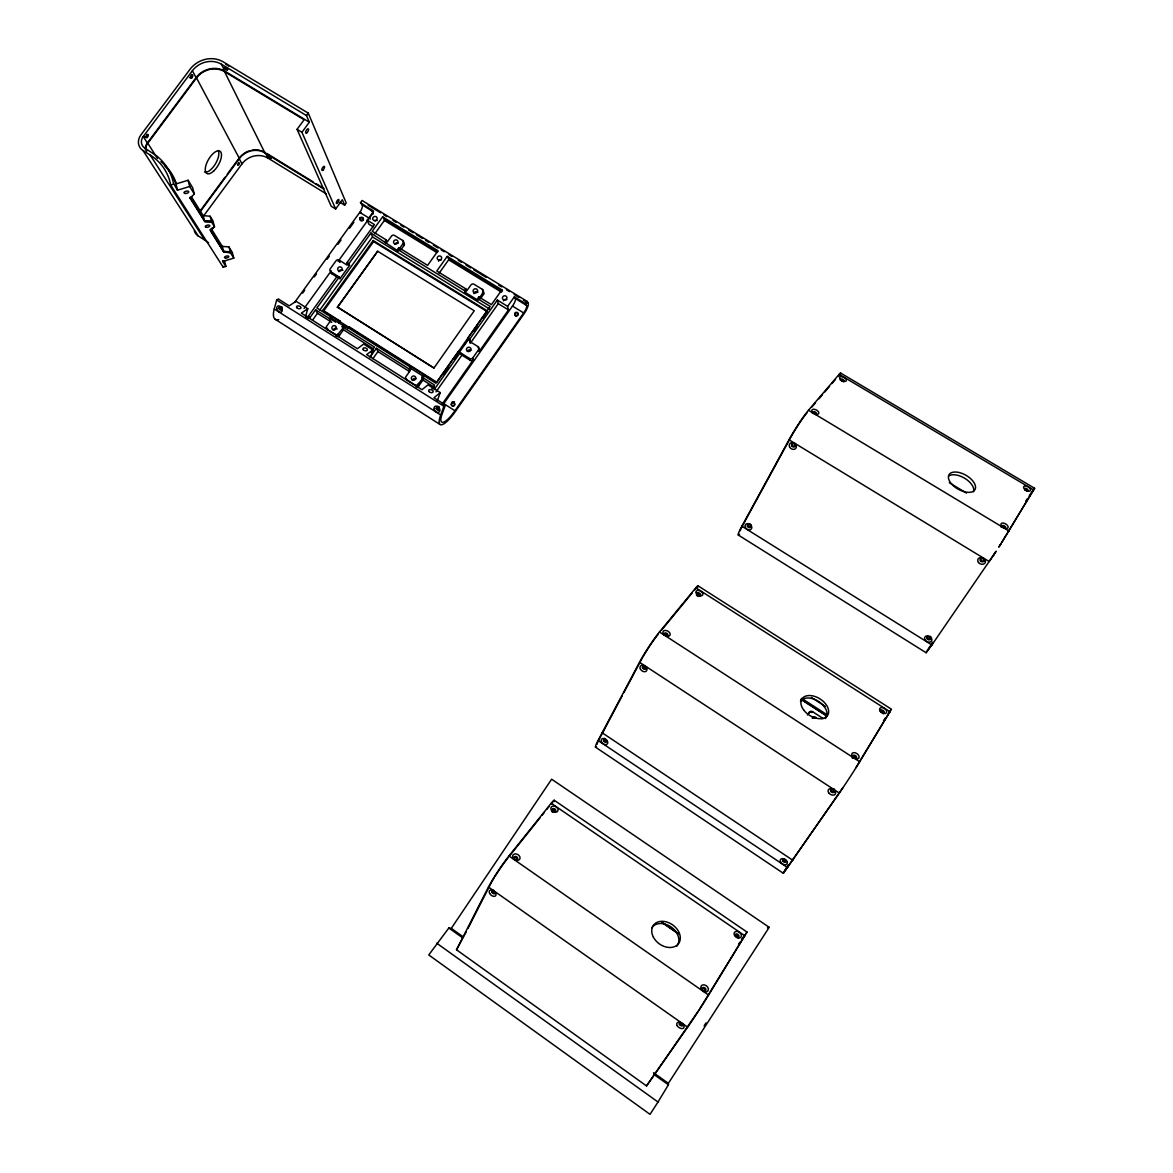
<?xml version="1.0" encoding="UTF-8"?>
<svg xmlns="http://www.w3.org/2000/svg" width="1173" height="1173" viewBox="0 0 1173 1173"><rect width="100%" height="100%" fill="white"/><g stroke="black" fill="none" stroke-linecap="round" stroke-linejoin="round"><path stroke-width="1.5" d="M377.823 251.359L474.259 310.757L433.951 368.029L337.487 307.091L377.735 251.139L337.267 307.546M374.847 233.72L384.407 220.436A5.528 1.877 -59.5 0 0 384.289 219.16L382.618 216.858L372.208 231.286L386.196 239.893L387.325 241.887L391.474 236.125A2.229 2.067 -22.4 0 1 394.553 235.465L402.691 240.465L403.468 242.606A2.229 2.067 -22.1 0 1 404.011 245.494L400.902 249.805M439.098 273.25L448.673 259.776A5.572 1.672 -59.1 0 0 448.629 258.544L447.206 256.388L436.796 271.007L465.857 288.881L466.795 290.801L470.959 284.936A2.258 2.111 -18.7 0 1 474.083 284.277L482.426 289.394L482.968 291.417A2.258 2.111 -18.3 0 1 483.555 294.35L480.446 298.748M738.33 535.064L926.127 652.745L927.843 649.534M278.69 319.613A22.536 8.226 -58.2 0 1 274.247 308.998L276.667 300.039L278.309 298.954L289.203 305.86L296.036 301.256L307.795 308.704L305.567 316.461M840.616 373.043L1034.63 488.305L999.425 546.163M370.404 357.618L372.882 349.935L363.645 344.085L357.384 348.704L301.329 313.132L307.795 308.704M595.488 747.157L783.359 873.313L839.311 793.051A26.173 0.777 -56.8 0 0 859.692 761.761L891.465 709.21L697.964 585.796M554.184 800.235L747.025 932.066L708.58 995.071A26.964 0.792 -57.1 0 1 687.657 1027.196L646.514 1085.934L456.517 949.778L488.467 887.037A26.173 2.581 -56.1 0 1 508.95 855.982L551.178 803.226A12.624 1.217 -56.3 0 1 553.935 801.716M783.359 873.313L783.681 872.419M437.177 401.063L440.242 392.603L427.998 384.847L421.972 389.7L366.665 354.598L372.882 349.935M294.584 302.487L360.331 211.58A6.07 2.155 -59.6 0 0 362.252 205.026L360.492 202.694L362.09 200.48L527.234 301.446L528.143 303.059A9.091 2.287 -58.7 0 1 527.982 306.182L527.63 307.179A9.091 2.287 -58.7 0 1 523.979 313.851L454.215 413.101A23.123 5.997 -57.8 0 1 441.503 424.802A23.123 5.997 -57.8 0 1 440.711 414.993L443.907 406.254L445.403 405.008L433.966 397.75L440.242 392.603M445.403 405.008L441.678 415.271A20.234 5.249 -57.8 0 0 454.01 412.104L524.272 312.121A6.217 1.569 -58.7 0 0 526.736 305.698L525.636 303.734L514.346 296.828L507.616 306.373L508.481 309.936L479.2 351.504L478.628 349.657A2.287 2.155 -19.2 0 0 478.041 346.651L469.669 341.446L469.845 339.012L467.968 337.853L490.167 306.417L477.587 298.675L478.848 296.886L491.443 304.628L501.883 289.848L447.206 256.388M466.297 931.685L456.517 949.778M467.939 928.459L490.079 885.014A22.903 2.258 -56.1 0 1 490.842 883.577M596.573 746.79A24.34 2.287 -56.6 0 1 598.054 740.5L639.505 662.261A25.425 2.507 -56.9 0 1 659.475 631.983L695.809 587.82A12.346 1.173 -57.1 0 1 697.7 587.292M622.218 695.809L598.743 740.119A21.305 2.009 -56.6 0 0 597.116 744.327M623.904 692.613L640.898 660.56A22.258 2.185 -56.9 0 1 641.103 660.179M739.65 534.258A24.003 2.199 -57.4 0 1 741.849 526.208L789.004 439.787A25.234 2.39 -57.7 0 1 808.476 410.257L839.15 374.334A12.317 1.114 -57.8 0 1 840.323 374.568M790.177 438.394L742.23 526.266A20.997 1.921 -57.4 0 0 740.119 530.797M928.767 648.302L927.814 650.179L931.89 644.783M784.092 871.686L787.024 866.744M786.174 868.445L785.074 870.689L840.469 791.13M812.581 711.688A2.507 2.419 28.2 0 0 809.165 712.363L808.696 713.169A2.493 2.405 28.3 0 1 812.097 712.495L812.581 711.688L822.068 717.817A2.507 2.419 29 0 1 822.947 718.77M929.309 647.379L929.969 646.279M658.009 1102.019L668.405 1084.805L668.375 1083.324L769.195 927.315L551.633 779.209L451.297 928.356L448.834 928.004L428.761 954.939L650.033 1114.35L658.009 1102.019L436.679 943.165M787.45 866.275L788.256 864.956M793.93 858.313L792.743 860.234L602.145 732.773L603.523 731.058M646.514 1085.934L699.005 1010.012M855.879 767.685L889.721 711.864L888.635 713.213M931.567 643.669L932.52 642.174M1001.933 542.278L1032.87 490.959L1031.756 492.352M699.68 1008.971L745.251 934.793L744.181 936.113M1001.331 543.231L1000.378 544.683M704.093 1025.906L706.073 1022.841M821.555 718.594L822.068 717.817M1000.54 544.609L999.088 546.662M807.435 714.987L809.165 712.363M998.766 547.161L999.425 546.31M208.53 242.796A48.929 44.75 -32.7 0 0 204.689 240.054L198.252 235.978L143.091 150.613A12.214 10.953 -30.1 0 1 140.789 135.086L190.011 69.31A24.325 21.73 -27.1 0 1 223.237 61.876L308.279 113.151L346.211 202.973L344.627 205.158L342.34 199.762L335.654 208.97L301.93 132.285L309.335 122.212L306.505 115.57L221.462 64.251A21.29 19.017 -27.1 0 0 192.387 70.747L142.52 137.534A9.164 8.211 -30.1 0 0 144.015 147.563L156.537 155.833A57.814 52.067 -32.4 0 1 173.457 183.179L177.46 190.217L189.674 186.492L194.293 194L190.173 198.208L204.762 221.58L211.668 222.225L214.498 226.8L210.466 230.714L223.867 252.151L230.436 252.679L233.794 258.133L222.709 261.491L222.577 260.641M309.335 122.212L224.908 71.201A21.114 18.885 -27.1 0 0 196.052 77.638L146.61 143.956A9.091 8.152 -30.1 0 0 145.54 149.323M335.654 208.97L331.211 206.243L297.062 129.338L304.115 119.749L224.556 71.67A20.513 18.357 -27.1 0 0 196.521 77.931L147.124 144.191A8.475 7.61 -30.1 0 0 146.698 151.112M995.657 552.043L996.126 551.163M993.78 554.858L995.466 552.16M995.789 551.662L994.147 554.301M993.399 555.416L994.147 554.125M993.516 555.078L989.235 561.559L789.004 439.787M993.032 555.958L993.824 554.609M442.822 405.008L513.056 305.244A6.202 1.613 -58.8 0 0 515.49 298.822L514.346 296.828M741.849 526.208L931.89 644.974L992.871 556.031M842.962 787.494L840.733 790.763M1029.264 495.783L1031.082 493.144M1025.657 501.238L1027.46 498.598M932.902 643.317L926.127 652.745M883.518 720.618L885.571 717.641M887.624 714.65L888.181 713.858M888.723 712.861L890.512 710.325M742.23 938.679L744.987 934.705M741.849 939.456L743.697 936.816M1030.788 493.745L1031.302 492.997M1031.829 492.03L1034.63 488.305M738.521 944.236L740.016 942.095M525.636 303.734L527.234 301.446M434.069 389.685L460.153 352.736L458.291 351.577L435.916 383.263L423.35 375.316L422.045 377.149L422.647 378.571L417.955 384.245A2.287 2.155 -24 0 1 414.802 384.905L406.488 379.627A2.273 2.155 -24.5 0 1 405.931 376.621L410.154 370.668L409.069 368.938L376.386 348.264L370.859 356.006A31.642 9.927 -58.2 0 1 369.774 356.695M469.845 339.012L497.337 300.053L507.616 306.373M478.628 349.657L472.822 357.882L473.423 359.715A2.273 2.155 -19.7 0 1 470.27 360.375L469.669 358.542L461.297 353.308L460.652 354.231L460.153 352.736M436.004 391.87L461.927 355.155L461.297 353.308M497.337 300.053L498.261 303.66L470.27 343.322L469.669 341.446M442.104 404.172L473.423 359.715M482.426 289.394A2.273 2.126 -18.3 0 1 482.997 292.341L479.302 298.499L478.848 296.886M416.092 386.899A2.273 2.155 -24 0 0 418.717 385.99L422.925 380.052L422.177 378.278M431.84 389.025L434.611 385.096L422.045 377.149M373.175 240.524L373.615 241.594L323.455 311.212L322.942 310.244L373.175 240.524L487.206 310.816L436.796 382.207L348.997 326.71L347.707 328.513M443.438 374.187L448.673 366.753M453.922 359.334L457.074 354.876M463.364 345.962L468.599 338.528M473.848 331.109L477 326.651M483.291 317.736L487.206 310.816M467.968 337.853L468.452 339.378L458.79 353.058L458.291 351.577M409.069 368.938L410.359 367.105L343.513 324.833L342.223 326.637L343 328.161L338.337 333.748A2.258 2.111 -27.4 0 1 335.229 334.393L327.12 329.246A2.258 2.097 -27.7 0 1 326.607 326.299L330.815 320.449L329.554 318.631L315.596 309.789L310.083 317.428A31.334 11.056 -58.4 0 1 307.854 318.631M477.587 298.675L478.041 300.288L465.08 292.297L464.581 290.669L465.857 288.881M409.7 370.375L410.99 368.557L410.359 367.105M465.08 292.297L466.341 290.508M372.853 358.747L377.955 351.592L376.386 348.264M370.873 352.252L374.554 347.105L342.223 326.637M339.994 321.021L338.704 322.81L340.478 321.974L339.994 321.021L322.942 310.244M306.05 317.487A31.334 11.085 -58.4 0 0 308.279 316.285L337.384 275.963L339.965 278.719L349.583 265.377L348.836 263.705L370.947 233.031L398.263 251.154L397.618 249.453L398.893 247.694L427.617 265.362L438.042 250.773L382.618 216.858M399.069 249.131L403.219 243.354A2.243 2.067 -22.1 0 0 402.691 240.465M337.311 336.607A2.243 2.097 -27.4 0 0 339.32 335.625L343.513 329.789L342.545 327.883M312.473 320.244L317.472 313.294L315.596 309.789M319.818 310.039L372.53 236.931L370.947 233.031M329.554 318.631L330.845 316.827L316.886 307.986L339.173 277.092L330.771 271.681A2.229 2.067 -26 0 1 330.258 268.778L336.035 260.787A2.229 2.067 -25.6 0 1 339.114 260.127L347.149 265.142L347.032 262.576L374.436 224.6L367.237 220.187L373.615 211.36L360.492 202.694M384.935 241.653L386.196 239.893M330.361 320.17L331.651 318.367L330.845 316.827M385.609 243.368L386.87 241.609M745.603 933.84L747.01 932.066M302.605 293.147L304.745 290.186M314.349 276.901L316.49 273.954M327.179 259.189L329.305 256.227M337.853 244.424L341.064 239.996M349.613 228.178L353.879 222.269M304.056 308.514L331.255 270.846A2.229 2.067 -26 0 0 331.768 273.734L337.106 277.077M338.073 261.418L372.794 213.325A5.513 1.921 -59.5 0 0 372.662 212.049L370.947 209.718M338.161 277.605L338.806 276.711M306.505 115.57L308.279 113.151M200.319 210.685L225.025 177.196M227.181 174.293L238.999 158.282A19.179 17.404 -27.1 0 1 239.292 157.886M199.689 212.401L239.424 158.546A18.636 16.906 -27.1 0 1 264.937 152.93L323.675 188.956M203.589 215.949L241.975 163.883A19.047 17.302 -27.1 0 1 268.06 158.164L326.255 193.868M510.255 855.029L539.888 817.992M542.161 815.147L544.448 812.303M546.721 809.443L549.008 806.599M661.748 629.96L692.363 592.732M694.636 589.96L695.134 589.374A9.252 0.88 -57.1 0 1 696.117 588.45M811.907 407.075L815.44 402.926M818.974 398.776L822.508 394.627M824.868 391.87L829.59 386.342M831.95 383.571L835.484 379.436M223.867 252.151L210.26 229.879L212.313 227.914M237.518 164.792C242.371 159.455 236.081 169.88 238.676 162.431M210.26 229.879L214.498 226.8L212.958 220.861L210.128 216.243L203.149 215.612L191.243 196.478M143.091 150.613L150.232 155.071A54.735 49.295 -32.4 0 1 170.496 183.985L170.657 185.011L173.589 184.117M194.293 194L192.709 187.827L188.076 180.261L176.463 183.809A57.976 52.272 -32.4 0 0 160.936 161.683M767.479 927.843L769.195 927.315M170.657 185.011L223.222 267.239L225.846 266.447L225.715 265.597A51.685 47.272 -32.7 0 0 224.38 260.787M223.662 251.345L230.304 251.858L230.436 252.679L223.662 251.345L222.298 246.403L211.741 229.439M222.298 246.403L228.94 246.931L232.298 252.415L233.794 258.133M228.149 68.987L227.298 68.635M271.432 157.402L270.142 156.61M839.15 374.334L1033.721 489.991M949.324 482.763L966.508 493.085M808.476 410.257L1009.088 531.076M297.062 129.338L301.93 132.285M368.175 205.231L380.609 212.826M383.718 214.732L386.811 216.638M393.028 220.436L396.137 222.327M400.799 225.172L403.893 227.078M408.556 229.923L413.219 232.782M416.327 234.673L422.529 238.471M425.638 240.377L428.746 242.268M433.409 245.128L438.072 247.972M441.165 249.864L444.274 251.77M448.936 254.614L452.045 256.52M458.262 260.318L461.356 262.209M466.018 265.069L470.681 267.913M473.789 269.819L486.209 277.414M498.628 285.01L501.736 286.901M506.399 289.76L509.507 291.652M514.17 294.511L518.818 297.356M523.481 300.2L528.143 303.059M362.017 204.732L372.985 211.595A6.07 2.111 -59.5 0 1 372.838 214.322M515.343 298.558L526.604 305.449M384.084 218.882L437.778 251.755M448.467 258.295L501.384 290.684M384.407 220.465L436.473 252.342M448.658 259.82L501.487 292.165M266.799 153.443L313.044 181.8M316.123 183.692L323.836 188.428M359.774 212.386L370.477 218.955M512.498 306.08L523.715 312.942M340.038 202.328L344.627 205.158M373.131 226.785L368.835 224.146L367.237 220.187M498.261 303.66L508.481 309.936M397.618 249.453L464.581 290.669M372.53 236.931L489.566 309.027M373.615 241.594L487.484 311.798M347.032 262.576L348.836 263.705M347.794 264.248L349.583 265.377M468.452 339.378L470.314 340.537M461.927 355.155L470.27 360.375M337.487 307.091L433.951 368.029M324.994 312.194L358.703 333.499M361.783 335.449L403.307 361.695M406.386 363.645L430.99 379.202M331.651 318.367L346.211 327.56M410.99 368.557L423.937 376.738L423.35 375.316M332.604 320.258L335.683 322.208M317.472 313.294L331.812 322.37M343.513 329.789L373.175 348.557M377.955 351.592L409.436 371.518M422.925 380.052L434.435 387.339M308.279 316.285L310.083 317.428M443.79 403.659L454.977 410.755M276.667 300.039L443.907 406.254M274.247 308.998L440.711 414.993M275.01 319.159L439.948 424.421M695.809 587.82L890.028 711.776M696.454 592.512L700.633 595.18M880.293 709.973L883.225 711.85M811.467 697.48L825.323 706.395M801.599 698.346L827.508 715.031M801.1 699.284L826.921 715.926M801.027 699.416L826.833 716.058M659.475 631.983L859.692 761.761M639.505 662.261L839.311 793.051M598.054 740.5L787.655 867.595M551.178 803.226L744.899 935.805M662.848 922.916L677.906 933.327M661.836 922.374L678.419 933.84M508.95 855.982L708.58 995.071M488.467 887.037L687.657 1027.196M226.844 68.327L225.846 67.448M451.297 928.356L463.188 936.846M653.508 1072.709L668.375 1083.324M448.834 928.004L462.191 937.535M653.581 1074.204L668.405 1084.805M372.765 211.301L371.269 209.278M144.968 148.253L146.596 150.789M150.232 155.071L204.689 240.054M147.783 143.179L157.49 158.502M222.709 261.491L225.846 266.447M143.223 136.479L147.299 142.901M196.521 77.931L239.424 158.546M192.387 70.747L196.052 77.638M238.999 158.282L241.975 163.883M335.229 334.393L336.226 336.284M338.337 333.748L339.32 335.625M348.997 326.71L349.481 327.663M221.462 64.251L224.908 71.201M268.06 158.164L265.259 152.505A19.179 17.404 -27.1 0 0 264.028 151.816M224.556 71.67L264.937 152.93M330.771 271.681L331.768 273.734M339.173 277.092L339.965 278.719M501.883 289.848L502.513 291.197M339.114 260.127L340.082 262.224A2.229 2.053 -25.6 0 0 339.584 261.99M417.955 384.245L418.717 385.99M398.893 247.694L399.524 249.409M403.219 243.354L404.011 245.494M478.041 346.651L478.613 348.528A2.273 2.141 -19.2 0 1 479.2 351.504M228.94 246.931L230.304 251.858M210.128 216.243L211.668 222.225M482.997 292.341L483.555 294.35M203.149 215.612L204.762 221.58L211.536 221.36L204.557 220.729L189.953 197.343L190.173 198.208M188.076 180.261L189.674 186.492M223.075 266.315L223.222 267.239M177.46 190.217L177.328 189.293A57.36 51.715 -32.4 0 0 164.587 165.745M147.124 134.367A1.833 0.865 -60 0 1 146.214 136.435A1.833 0.865 -60 0 1 144.865 136.786M191.463 74.471A1.833 0.85 -61.3 0 1 190.979 76.597A1.833 0.85 -61.3 0 1 189.469 77.447M198.252 235.978A10.938 9.956 -30.3 0 1 194.351 230.89M225.773 64.339A3.754 0.938 38.6 0 1 227.166 65.072M228.105 65.747A3.754 0.938 38.6 0 1 228.72 66.231M218.281 150.569A12.962 5.66 -59.8 0 1 215.011 164.543A12.962 5.66 -59.8 0 1 204.601 172.05M239.908 157.123A19.179 17.404 -27.1 0 1 240.23 156.757M240.92 156.038A19.179 17.404 -27.1 0 1 241.638 155.349M242.386 154.689A19.179 17.404 -27.1 0 1 242.767 154.381M243.573 153.78A19.179 17.404 -27.1 0 1 246.579 151.991M247.034 151.772A19.179 17.404 -27.1 0 1 249.834 150.716M251.77 150.247A19.179 17.404 -27.1 0 1 260.025 150.364M261.403 150.745A19.179 17.404 -27.1 0 1 263.177 151.42M361.005 212.357A8.856 3.152 -59.6 0 1 360.287 213.413M452.118 401.899A3.416 3.24 -21.9 0 1 452.807 401.723M453.878 401.723A3.416 3.24 -21.9 0 1 454.552 401.899M363.029 220.319A1.657 1.525 -23.6 0 1 360.302 220.099A1.657 1.525 -23.6 0 1 361.783 217.826A1.657 1.525 -23.6 0 1 363.293 219.894M359.568 217.987A3.314 3.05 -23.6 0 1 360.067 217.533M327.311 330.082A2.243 2.097 -27.7 0 1 327.634 328.205M333.279 330.331A2.243 2.097 -27.4 0 1 337.194 328.983M394.802 244.336A2.229 2.067 -22.3 0 1 398.146 243.178M473.936 293.631A2.258 2.111 -18.6 0 1 477.88 292.268M406.327 379.466A2.273 2.141 -24.5 0 1 406.459 378.908M412.397 380.507A2.273 2.141 -24.1 0 1 415.931 378.791M472.822 357.882A2.287 2.155 -19.7 0 1 469.669 358.542M467.441 351.343A2.273 2.141 -19.8 0 1 470.857 350.17M339.041 271.784A2.229 2.067 -25.6 0 1 342.003 269.863L342.501 270.083A2.229 2.067 -25.6 0 1 342.927 270.435M439.318 409.509A1.745 1.305 50.5 0 1 437.324 408.688A1.745 1.305 50.5 0 1 437.338 406.664A1.745 1.305 50.5 0 1 439.332 407.06M282.136 309.408A1.73 1.232 55.9 0 1 279.98 306.754M281.652 306.754A1.73 1.232 55.9 0 1 282.136 307.267M375.081 220.979A2.214 2.053 -23 0 1 377.251 220.509M438.555 261.227A2.243 2.082 -20.3 0 1 441.4 259.849M503.422 300.875A2.273 2.126 -16.9 0 1 506.824 299.702M800.441 701.263A15.22 9.765 32.3 0 1 819.253 701.879A15.22 9.765 32.3 0 1 825.381 718.58M852.712 758.359A2.038 1.305 34 0 1 853.314 756.218A2.038 1.305 34 0 1 855.879 758.345M880.38 711.219A1.979 1.232 33.3 0 1 882.814 711.82A1.979 1.232 33.3 0 1 883.254 713.814M834.619 791.189A2.038 1.452 31.9 0 1 832.097 791.086A2.038 1.452 31.9 0 1 831.305 788.842M834.003 788.886A2.038 1.452 31.9 0 1 834.575 789.473M641.323 659.783A22.258 2.185 -56.9 0 1 642.232 658.126M642.731 657.261A22.258 2.185 -56.9 0 1 645.795 652.129M646.088 651.631A22.258 2.185 -56.9 0 1 647.965 648.684M648.288 648.185A22.258 2.185 -56.9 0 1 652.818 641.455M653.141 641.015A22.258 2.185 -56.9 0 1 656.191 636.836M656.469 636.47A22.258 2.185 -56.9 0 1 658.346 634.094M646.558 666.88A1.935 1.408 38.9 0 1 644.725 668.273A1.935 1.408 38.9 0 1 643.244 665.707M696.615 595.283A1.877 1.188 28 0 1 698.463 594.066A1.877 1.188 28 0 1 699.621 596.441M697.994 596.456A1.877 1.188 28 0 1 697.305 596.089M663.654 635.194A1.935 1.276 28.1 0 1 665.619 634.153A1.935 1.276 28.1 0 1 667.129 636.396M812.244 717.949A2.507 2.419 28.9 0 1 816.54 718.228M812.508 718.213A2.493 2.405 29 0 1 814.986 718.389M786.526 860.953A1.95 1.334 33.2 0 1 783.212 859.223M606.984 741.233A1.862 1.29 39.1 0 1 604.638 740.456A1.862 1.29 39.1 0 1 604.667 738.418M651.895 927.682A15.528 11.583 36.2 0 1 671.674 927.403A15.528 11.583 36.2 0 1 676.674 946.332M701.997 988.619A2.082 1.554 38.9 0 1 704.753 989.352A2.082 1.554 38.9 0 1 704.592 991.786M734.855 935.394A2.009 1.452 37.4 0 1 737.362 935.35A2.009 1.452 37.4 0 1 738.081 937.784M683.331 1024.542A2.082 1.276 35.3 0 1 681.088 1024.205A2.082 1.276 35.3 0 1 679.988 1022.211M491.252 882.8A22.903 2.258 -56.1 0 1 493.217 879.398M493.481 878.944A22.903 2.258 -56.1 0 1 494.332 877.536M494.918 876.583A22.903 2.258 -56.1 0 1 496.795 873.636M497.117 873.123A22.903 2.258 -56.1 0 1 499.111 870.102M499.449 869.604A22.903 2.258 -56.1 0 1 501.501 866.612M501.839 866.129A22.903 2.258 -56.1 0 1 504.874 861.92M505.196 861.495A22.903 2.258 -56.1 0 1 507.982 857.874M551.237 803.886A9.472 0.909 -56.3 0 1 551.999 803.109M552.263 802.919A9.472 0.909 -56.3 0 1 552.542 802.948M495.578 892.594A1.979 1.232 40.2 0 1 493.188 891.876A1.979 1.232 40.2 0 1 492.88 889.75M551.896 810A1.906 1.422 29.4 0 1 554.433 810.015A1.906 1.422 29.4 0 1 554.932 812.259M552.747 812.303A1.906 1.422 29.4 0 1 551.911 811.496M513.554 859.193A1.965 1.51 29.7 0 1 515.739 857.58A1.965 1.51 29.7 0 1 516.721 860.41M948.649 475.989A14.941 8.006 29.9 0 1 965.32 478.657A14.941 8.006 29.9 0 1 973.443 491.824M930.732 638.567A1.921 1.481 28.5 0 1 928.283 638.596A1.921 1.481 28.5 0 1 927.579 636.411M930.204 636.309A1.921 1.481 28.5 0 1 930.746 636.866M1001.214 527.322A1.994 1.07 31 0 1 1002.827 526.75A1.994 1.07 31 0 1 1004.777 528.451M1024.674 489.493A1.935 1.012 30.6 0 1 1027.152 490.959M984.264 558.891A2.009 1.613 25.8 0 1 983.37 560.987A2.009 1.613 25.8 0 1 980.775 559.829A2.009 1.613 25.8 0 1 981.669 557.732M982.857 557.776A2.009 1.613 25.8 0 1 983.604 558.143M790.411 437.969A22.082 2.082 -57.7 0 1 796.951 427.031M797.259 426.532A22.082 2.082 -57.7 0 1 799.473 423.145M799.795 422.676A22.082 2.082 -57.7 0 1 801.643 419.963M801.951 419.523A22.082 2.082 -57.7 0 1 805.323 414.919M805.572 414.597A22.082 2.082 -57.7 0 1 807.185 412.603M838.578 375.888A9.223 0.836 -57.8 0 1 839.032 375.976M795.426 443.922A1.906 1.569 36.8 0 1 794.429 446.312A1.906 1.569 36.8 0 1 792.186 444.171A1.906 1.569 36.8 0 1 794.722 443.247M840.396 380.243A1.847 0.982 27 0 1 842.17 380.521A1.847 0.982 27 0 1 843.387 381.811M812.303 413.321A1.906 1.041 27.1 0 1 814.179 413.028A1.906 1.041 27.1 0 1 815.792 414.67M751.087 524.874A1.818 1.437 37.3 0 1 750.016 526.926A1.818 1.437 37.3 0 1 747.934 524.918A1.818 1.437 37.3 0 1 750.148 523.979M271.007 158.443L268.338 156.508L271.007 158.443M224.468 67.858L227.415 70.175L224.498 67.814M213.97 170.745A12.962 5.645 -59.8 0 0 220.113 151.258A12.962 5.645 -59.8 0 0 206.052 164.938A12.962 5.645 -59.8 0 0 213.97 170.745M147.329 137.329A1.833 0.865 -59.9 0 0 148.121 134.543A1.833 0.865 -59.9 0 0 146.082 136.479A1.833 0.865 -59.9 0 0 147.329 137.329M191.756 77.887A1.833 0.85 -61.2 0 0 192.577 75.072A1.833 0.85 -61.2 0 0 190.583 76.949A1.833 0.85 -61.2 0 0 191.756 77.887M185.173 193.472A2.449 1.129 -12.7 0 0 188.765 191.859A2.449 1.129 -12.7 0 0 185.173 191.492A2.449 1.129 -12.7 0 0 185.173 193.472M206.389 227.313A2.331 1.026 -13.1 0 0 209.835 225.788A2.331 1.026 -13.1 0 0 206.433 225.48A2.331 1.026 -13.1 0 0 206.389 227.313M225.524 258.045A2.229 0.953 -13.4 0 0 228.838 256.594A2.229 0.953 -13.4 0 0 225.597 256.359A2.229 0.953 -13.4 0 0 225.524 258.045M306.959 132.74A2.463 0.982 -60.6 0 0 308.455 128.957A2.463 0.982 -60.6 0 0 305.904 131.215A2.463 0.982 -60.6 0 0 306.959 132.74M323.015 170.041A2.346 0.894 -60.1 0 0 324.452 166.478A2.346 0.894 -60.1 0 0 322.047 168.677A2.346 0.894 -60.1 0 0 323.015 170.041M337.457 203.032A2.243 0.821 -59.6 0 0 338.85 199.645A2.243 0.821 -59.6 0 0 336.548 201.785A2.243 0.821 -59.6 0 0 337.457 203.032M452.763 406.166A1.716 1.628 -21.9 0 0 454.684 403.952A1.716 1.628 -21.9 0 0 451.796 403.527A1.716 1.628 -21.9 0 0 452.763 406.166M516.017 315.948A1.701 1.598 -16.3 0 0 518.129 313.968A1.701 1.598 -16.3 0 0 515.328 313.279A1.701 1.598 -16.3 0 0 516.017 315.948M434.098 409.318A3.504 2.61 50.5 0 0 439.171 411.972A3.504 2.61 50.5 0 0 437.602 406.488A3.504 2.61 50.5 0 0 434.098 409.318M436.239 408.688A1.745 1.305 50.5 0 0 438.775 410.022A1.745 1.305 50.5 0 0 437.998 407.28A1.745 1.305 50.5 0 0 436.239 408.688M276.74 308.587A3.46 2.449 55.9 0 0 281.271 312.047A3.46 2.449 55.9 0 0 280.523 306.622A3.46 2.449 55.9 0 0 276.74 308.587M278.91 308.323A1.73 1.232 55.9 0 0 281.183 310.039A1.73 1.232 55.9 0 0 280.802 307.326A1.73 1.232 55.9 0 0 278.91 308.323M394.978 243.955A2.243 2.067 -22.4 0 0 397.926 241.491A2.243 2.067 -22.4 0 0 394.333 240.421A2.243 2.067 -22.4 0 0 394.978 243.955M474.625 292.927A2.273 2.111 -18.6 0 0 477.587 290.42A2.273 2.111 -18.6 0 0 473.907 289.32A2.273 2.111 -18.6 0 0 474.625 292.927M333.865 329.906A2.258 2.097 -27.4 0 0 336.108 326.783A2.258 2.097 -27.4 0 0 332.282 326.622A2.258 2.097 -27.4 0 0 333.865 329.906M412.793 380.213A2.287 2.155 -24.1 0 0 415.785 377.662A2.287 2.155 -24.1 0 0 412.119 376.533A2.287 2.155 -24.1 0 0 412.793 380.213M467.968 351.46A2.287 2.155 -19.8 0 0 470.959 348.924A2.287 2.155 -19.8 0 0 467.265 347.794A2.287 2.155 -19.8 0 0 467.968 351.46M339.085 270.992A2.229 2.067 -25.6 0 0 342.047 268.514A2.229 2.067 -25.6 0 0 338.469 267.444A2.229 2.067 -25.6 0 0 339.085 270.992M515.9 315.434A1.701 1.598 -16.3 0 0 518.011 313.455A1.701 1.598 -16.3 0 0 515.211 312.766A1.701 1.598 -16.3 0 0 515.9 315.434M452.602 405.726A1.716 1.628 -21.9 0 0 454.523 403.512A1.716 1.628 -21.9 0 0 451.634 403.087A1.716 1.628 -21.9 0 0 452.602 405.726M361.24 220.333A1.657 1.525 -23.6 0 0 363.117 218.222A1.657 1.525 -23.6 0 0 360.331 217.841A1.657 1.525 -23.6 0 0 361.24 220.333M297.268 308.074A2.287 1.349 16.7 0 0 300.918 308.015A2.287 1.349 16.7 0 0 298.03 305.874A2.287 1.349 16.7 0 0 297.268 308.074M363.322 349.774A2.302 1.378 18.3 0 0 367.178 350.331A2.302 1.378 18.3 0 0 364.95 347.868A2.302 1.378 18.3 0 0 363.322 349.774M429.098 391.606A2.331 1.408 19.9 0 0 432.954 392.149A2.331 1.408 19.9 0 0 430.638 389.597A2.331 1.408 19.9 0 0 429.098 391.606M374.158 220.524A2.229 2.053 -23 0 0 377.105 218.061A2.229 2.053 -23 0 0 373.513 217.005A2.229 2.053 -23 0 0 374.158 220.524M438.673 260.083A2.258 2.097 -20.3 0 0 441.635 257.591A2.258 2.097 -20.3 0 0 437.984 256.506A2.258 2.097 -20.3 0 0 438.673 260.083M503.921 299.936A2.273 2.141 -16.9 0 0 506.897 297.414A2.273 2.141 -16.9 0 0 503.202 296.314A2.273 2.141 -16.9 0 0 503.921 299.936M880.982 711.732A1.979 1.232 33.3 0 0 884.061 712.671A1.979 1.232 33.3 0 0 882.389 710.12A1.979 1.232 33.3 0 0 880.982 711.732M880.146 710.985A3.944 2.463 33.2 0 0 886.319 712.876A3.944 2.463 33.2 0 0 882.961 707.759A3.944 2.463 33.2 0 0 880.146 710.985M853.196 756.996A2.038 1.305 34 0 0 856.393 757.949A2.038 1.305 34 0 0 854.692 755.265A2.038 1.305 34 0 0 853.196 756.996M852.302 756.277A4.076 2.625 33.9 0 0 858.695 758.198A4.076 2.625 33.9 0 0 855.278 752.817A4.076 2.625 33.9 0 0 852.302 756.277M697.48 594.608A1.877 1.188 28 0 0 700.472 595.078A1.877 1.188 28 0 0 698.507 592.82A1.877 1.188 28 0 0 697.48 594.608M696.703 594.051A3.768 2.39 28 0 0 702.671 594.975A3.768 2.39 28 0 0 698.741 590.474A3.768 2.39 28 0 0 696.703 594.051M664.636 634.828A1.935 1.276 28.1 0 0 667.73 635.297A1.935 1.276 28.1 0 0 665.736 632.936A1.935 1.276 28.1 0 0 664.636 634.828M663.771 634.3A3.886 2.537 28.1 0 0 669.974 635.209A3.886 2.537 28.1 0 0 665.985 630.488A3.886 2.537 28.1 0 0 663.771 634.3M828.71 792.816A4.091 2.903 31.9 0 0 835.264 794.106A4.091 2.903 31.9 0 0 831.569 788.681A4.091 2.903 31.9 0 0 828.71 792.816M830.836 791.423A2.038 1.452 31.9 0 0 834.106 792.068A2.038 1.452 31.9 0 0 832.258 789.356A2.038 1.452 31.9 0 0 830.836 791.423M640.326 668.889A3.886 2.815 39 0 0 646.367 671.059A3.886 2.815 39 0 0 643.757 665.428A3.886 2.815 39 0 0 640.326 668.889M642.569 667.862A1.935 1.408 39 0 0 645.59 668.947A1.935 1.408 39 0 0 644.285 666.132A1.935 1.408 39 0 0 642.569 667.862M803.754 710.09A15.249 9.751 32.3 0 0 827.625 715.31A15.249 9.751 32.3 0 0 812.962 695.926A15.249 9.751 32.3 0 0 803.754 710.09M780.881 862.492A3.915 2.654 33.2 0 0 787.054 863.856A3.915 2.654 33.2 0 0 783.505 858.695A3.915 2.654 33.2 0 0 780.881 862.492M782.919 861.158A1.95 1.334 33.2 0 0 785.998 861.847A1.95 1.334 33.2 0 0 784.224 859.266A1.95 1.334 33.2 0 0 782.919 861.158M601.485 741.864A3.724 2.581 39.2 0 0 607.218 744.049A3.724 2.581 39.2 0 0 604.682 738.726A3.724 2.581 39.2 0 0 601.485 741.864M603.626 740.881A1.862 1.29 39.2 0 0 606.5 741.966A1.862 1.29 39.2 0 0 605.224 739.313A1.862 1.29 39.2 0 0 603.626 740.881M735.559 935.937A2.009 1.452 37.4 0 0 738.726 936.86A2.009 1.452 37.4 0 0 737.187 934.001A2.009 1.452 37.4 0 0 735.559 935.937M734.562 935.424A4.032 2.918 37.4 0 0 740.896 937.256A4.032 2.918 37.4 0 0 737.788 931.538A4.032 2.918 37.4 0 0 734.562 935.424M702.348 989.616A2.082 1.554 38.8 0 0 705.633 990.555A2.082 1.554 38.8 0 0 704.064 987.534A2.082 1.554 38.8 0 0 702.348 989.616M701.278 989.132A4.164 3.108 38.8 0 0 707.832 991.024A4.164 3.108 38.8 0 0 704.709 984.983A4.164 3.108 38.8 0 0 701.278 989.132M552.527 810.675A1.906 1.422 29.4 0 0 555.635 811.056A1.906 1.422 29.4 0 0 553.773 808.564A1.906 1.422 29.4 0 0 552.527 810.675M551.559 810.352A3.827 2.83 29.4 0 0 557.776 811.1A3.827 2.83 29.4 0 0 554.037 806.115A3.827 2.83 29.4 0 0 551.559 810.352M514.331 858.709A1.979 1.51 29.6 0 0 517.542 859.076A1.979 1.51 29.6 0 0 515.651 856.451A1.979 1.51 29.6 0 0 514.331 858.709M513.275 858.431A3.944 3.02 29.6 0 0 519.727 859.164A3.944 3.02 29.6 0 0 515.944 853.929A3.944 3.02 29.6 0 0 513.275 858.431M677.232 1025.701A4.164 2.551 35.4 0 0 683.654 1028.032A4.164 2.551 35.4 0 0 680.355 1022.533A4.164 2.551 35.4 0 0 677.232 1025.701M679.49 1024.469A2.082 1.276 35.4 0 0 682.701 1025.642A2.082 1.276 35.4 0 0 681.058 1022.885A2.082 1.276 35.4 0 0 679.49 1024.469M489.61 893.327A3.959 2.463 40.3 0 0 495.534 895.879A3.959 2.463 40.3 0 0 492.719 890.38A3.959 2.463 40.3 0 0 489.61 893.327M491.898 892.286A1.979 1.232 40.2 0 0 494.845 893.562A1.979 1.232 40.2 0 0 493.437 890.82A1.979 1.232 40.2 0 0 491.898 892.286M653.361 937.095A15.542 11.583 36.1 0 0 678.097 944.162A15.542 11.583 36.1 0 0 666.587 921.949A15.542 11.583 36.1 0 0 653.361 937.095M1025.07 489.903A1.935 1.012 30.6 0 0 1028.017 490.637A1.935 1.012 30.6 0 0 1025.964 488.408A1.935 1.012 30.6 0 0 1025.07 489.903M1024.513 489.082A3.886 2.023 30.6 0 0 1030.422 490.549A3.886 2.023 30.6 0 0 1026.316 486.091A3.886 2.023 30.6 0 0 1024.513 489.082M1002.475 527.117A1.994 1.07 31 0 0 1005.525 527.865A1.994 1.07 31 0 0 1003.443 525.519A1.994 1.07 31 0 0 1002.475 527.117M1001.874 526.325A4.003 2.155 31 0 0 1007.988 527.821A4.003 2.155 31 0 0 1003.795 523.129A4.003 2.155 31 0 0 1001.874 526.325M841.129 380.492A1.847 0.982 27 0 0 844.003 381.034A1.847 0.982 27 0 0 841.95 379.011A1.847 0.982 27 0 0 841.129 380.492M840.513 379.7A3.695 1.95 27 0 0 846.261 380.785A3.695 1.95 27 0 0 842.155 376.738A3.695 1.95 27 0 0 840.513 379.7M813.417 413.233A1.906 1.041 27.1 0 0 816.379 413.776A1.906 1.041 27.1 0 0 814.297 411.664A1.906 1.041 27.1 0 0 813.417 413.233M812.742 412.456A3.812 2.082 27.1 0 0 818.695 413.541A3.812 2.082 27.1 0 0 814.502 409.318A3.812 2.082 27.1 0 0 812.742 412.456M925.145 640.135A3.842 2.962 28.5 0 0 931.479 641.074A3.842 2.962 28.5 0 0 928.048 635.883A3.842 2.962 28.5 0 0 925.145 640.135M927.154 638.816A1.921 1.481 28.5 0 0 930.321 639.27A1.921 1.481 28.5 0 0 928.605 636.69A1.921 1.481 28.5 0 0 927.154 638.816M978.502 562.527A4.018 3.226 25.8 0 0 985.159 562.732A4.018 3.226 25.8 0 0 981.039 557.556A4.018 3.226 25.8 0 0 978.502 562.527M980.496 560.973A2.009 1.613 25.8 0 0 983.824 561.075A2.009 1.613 25.8 0 0 981.757 558.495A2.009 1.613 25.8 0 0 980.496 560.973M789.502 446.737A3.798 3.138 36.8 0 0 795.646 448.526A3.798 3.138 36.8 0 0 793.241 442.778A3.798 3.138 36.8 0 0 789.502 446.737M791.716 445.711A1.906 1.569 36.8 0 0 794.781 446.605A1.906 1.569 36.8 0 0 793.578 443.731A1.906 1.569 36.8 0 0 791.716 445.711M745.339 527.366A3.651 2.889 37.4 0 0 751.175 529.184A3.651 2.889 37.4 0 0 748.829 523.759A3.651 2.889 37.4 0 0 745.339 527.366M747.465 526.384A1.833 1.437 37.4 0 0 750.383 527.293A1.833 1.437 37.4 0 0 749.195 524.58A1.833 1.437 37.4 0 0 747.465 526.384M951.772 484.185A14.97 7.991 29.8 0 0 974.836 489.845A14.97 7.991 29.8 0 0 959.323 472.558A14.97 7.991 29.8 0 0 951.772 484.185"/></g></svg>
